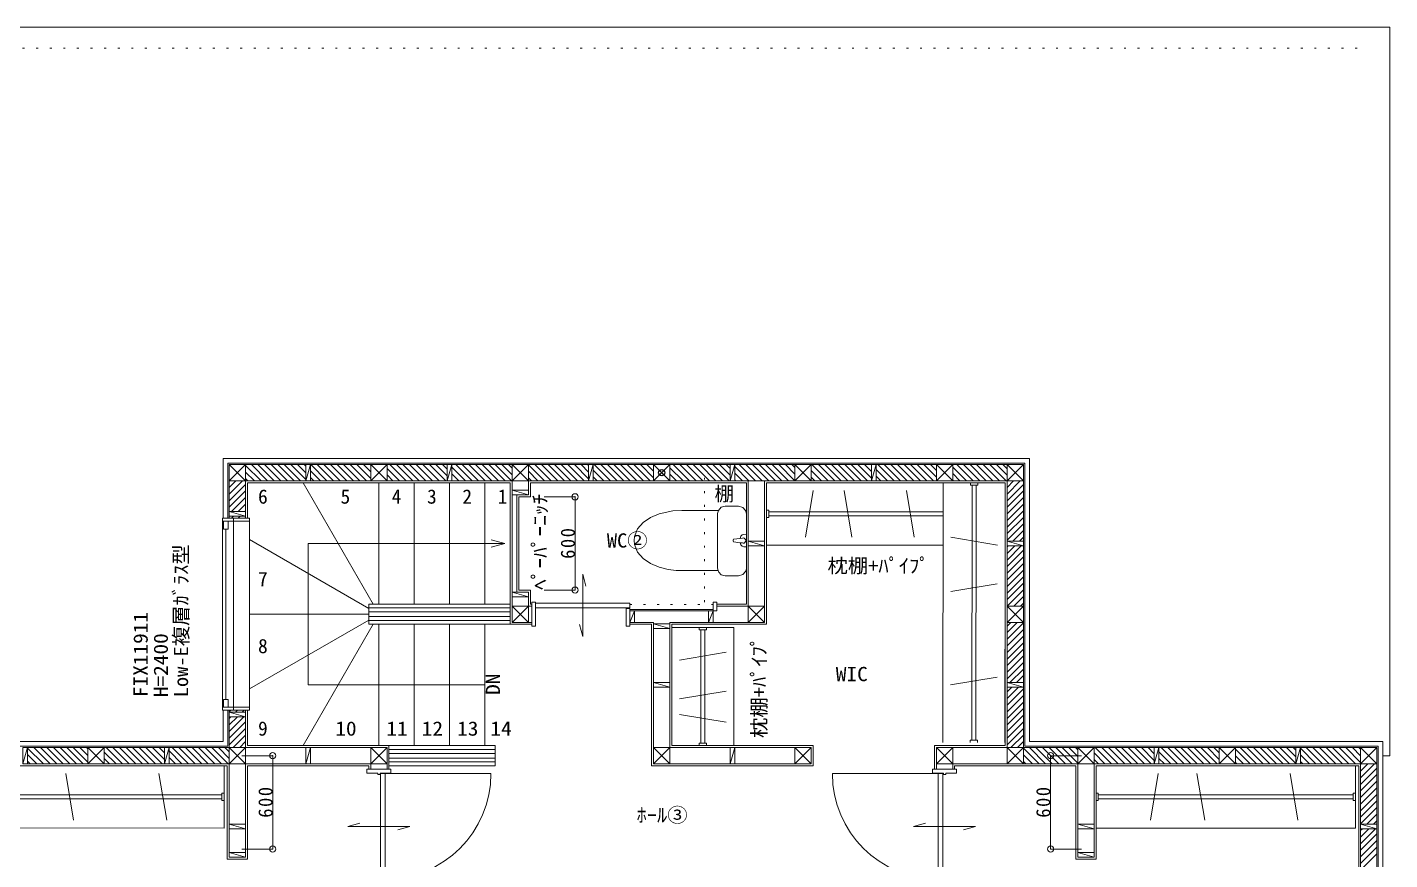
# Model space of a CAD drawing. Units: millimetres at full size, sheet at 1:50. Extents: x -9449 to 3740, y -5363 to 5878.
# Drawn here: x -5028 to 3740, y -1724 to 3630 of the extents above; entities that cross this region are included whole.
import ezdxf
from ezdxf.enums import TextEntityAlignment as Align

# ---------------------------------------------------------------- set-up
doc = ezdxf.new("R2010")
doc.units = ezdxf.units.MM
doc.header["$LTSCALE"] = 50
doc.header["$PDMODE"] = 32
doc.header["$PDSIZE"] = 40
doc.linetypes.add('DOTTED', pattern=[1.75, 0.25, -1.5])
for name, color, linetype, lineweight in [('0-0_図面枠', 5, 'Continuous', 13), ('0-1_文字', 3, 'Continuous', 20), ('0-2_柱', 3, 'Continuous', 20), ('0-3_仕上', 3, 'Continuous', 20), ('0-4_下地', 2, 'Continuous', 5), ('0-5_建具', 3, 'Continuous', 20), ('0-6_住設', 2, 'Continuous', 5), ('0-8_造作', 4, 'Continuous', 5), ('0-A_文字', 5, 'Continuous', 13), ('0-F_補助線', 4, 'Continuous', 5)]:
    doc.layers.add(name, color=color, linetype=linetype, lineweight=lineweight)
doc.layers.add('0-9_寸法', color=5, linetype='Continuous')
doc.layers.add('E-E_ﾚｲﾔ 239', color=1, linetype='Continuous')
doc.styles.add('ＭＳ ゴシック', font='')
doc.styles.get('ＭＳ ゴシック').set_extended_font_data('MS Gothic')

msp = doc.modelspace()

# ---------------------------------------------------------------- linework, layer by layer
at = {"layer": '0-0_図面枠'}
msp.add_lwpolyline([(-5630, 3630), (3740, 3630), (3740, -1055), (3696.5, -1055)], dxfattribs=at)
at = {"layer": '0-1_文字', "color": 7, "linetype": 'DOTTED', "lineweight": 13}
msp.add_line((-5495, 3495), (3605, 3495), dxfattribs=at)
at = {"layer": '0-1_文字', "color": 2, "lineweight": 5}
msp.add_line((-1877.5, -2.5), (-1877.5, 622.5), dxfattribs=at)
at = {"layer": '0-1_文字'}
for p, q in [((-1865, 10), (-1865, 610)), ((-1865, 610), (-1790, 610)), ((-1865, 10), (-1790, 10))]:
    msp.add_line(p, q, dxfattribs=at)
at = {"layer": '0-2_柱'}
for points in [[(-3727.5, 817.5), (-3727.5, 712.5), (-3622.5, 712.5), (-3622.5, 817.5)], [(-2817.5, 817.5), (-2817.5, 712.5), (-2712.5, 712.5), (-2712.5, 817.5)], [(-1907.5, 817.5), (-1907.5, 712.5), (-1802.5, 712.5), (-1802.5, 817.5)], [(-997.5, 817.5), (-997.5, 712.5), (-892.5, 712.5), (-892.5, 817.5)], [(-87.5, 817.5), (-87.5, 712.5), (17.5, 712.5), (17.5, 817.5)], [(822.5, 817.5), (822.5, 712.5), (927.5, 712.5), (927.5, 817.5)], [(1277.5, 817.5), (1277.5, 712.5), (1382.5, 712.5), (1382.5, 817.5)], [(-1907.5, -92.5), (-1907.5, -197.5), (-1802.5, -197.5), (-1802.5, -92.5)], [(-387.5, -92.5), (-387.5, -197.5), (-282.5, -197.5), (-282.5, -92.5)], [(1382.5, -92.5), (1277.5, -92.5), (1277.5, -197.5), (1382.5, -197.5)], [(-4637.5, -1002.5), (-4637.5, -1107.5), (-4532.5, -1107.5), (-4532.5, -1002.5)], [(-3727.5, -1002.5), (-3727.5, -1107.5), (-3622.5, -1107.5), (-3622.5, -1002.5)], [(-2817.5, -1002.5), (-2817.5, -1107.5), (-2712.5, -1107.5), (-2712.5, -1002.5)], [(-997.5, -1002.5), (-997.5, -1107.5), (-892.5, -1107.5), (-892.5, -1002.5)], [(-87.5, -1002.5), (-87.5, -1107.5), (17.5, -1107.5), (17.5, -1002.5)], [(822.5, -1002.5), (822.5, -1107.5), (927.5, -1107.5), (927.5, -1002.5)], [(1277.5, -1002.5), (1277.5, -1107.5), (1382.5, -1107.5), (1382.5, -1002.5)], [(1732.5, -1002.5), (1732.5, -1107.5), (1837.5, -1107.5), (1837.5, -1002.5)], [(2747.5, -1107.5), (2747.5, -1002.5), (2642.5, -1002.5), (2642.5, -1107.5)], [(3552.5, -1002.5), (3552.5, -1107.5), (3657.5, -1107.5), (3657.5, -1002.5)]]:
    msp.add_lwpolyline(points, close=True, dxfattribs=at)
at = {"layer": '0-3_仕上'}
for p, q in [((-3766.5, 856.5), (-2765, 856.5)), ((-3766.5, 856.5), (-3766.5, 472.5)), ((-2765, 856.5), (-1855, 856.5)), ((-1855, 856.5), (-945, 856.5)), ((-945, 856.5), (-335, 856.5)), ((-35, 856.5), (-335, 856.5)), ((875, 856.5), (-35, 856.5)), ((1421.5, 856.5), (875, 856.5)), ((1421.5, 856.5), (1421.5, -145)), ((-3610, 700), (-2765, 700)), ((-3610, 700), (-3610, 472.5)), ((-2765, 700), (-1920, 700)), ((-1920, -210), (-1920, 700)), ((-1790, 700), (-1790, 610.93)), ((-1790, 700), (-945, 700)), ((-945, 700), (-400, 700)), ((-400, -80), (-400, 700)), ((-270, -210), (-270, 700)), ((-35, 700), (-270, 700)), ((875, 700), (-35, 700)), ((1265, 700), (875, 700)), ((1265, 700), (1265, -145)), ((-1790, 9.07), (-1790, -80)), ((-1790, -80), (-1780.75, -80)), ((-590.65, -80), (-400, -80)), ((1265, -145), (1265, -990)), ((1421.5, -145), (1421.5, -963.5)), ((-1920, -210), (-1780.75, -210)), ((-1756.75, -210), (-1756.65, -210)), ((-1149.75, -210), (-1010, -210)), ((-1010, -1120), (-1010, -210)), ((-880, -990), (-880, -210)), ((-880, -210), (-270, -210)), ((-3766.5, -762.5), (-3766.5, -963.5)), ((-3610, -762.5), (-3610, -990)), ((-5586.5, -963.5), (-4585, -963.5)), ((-4585, -963.5), (-3766.5, -963.5)), ((1785, -963.5), (1421.5, -963.5)), ((2695, -963.5), (1785, -963.5)), ((3696.5, -963.5), (2695, -963.5)), ((3696.5, -963.5), (3696.5, -1965)), ((-3610, -990), (-2700, -990)), ((-2700, -990), (-2700, -1142.5)), ((30, -990), (-880, -990)), ((30, -1120), (30, -990)), ((810, -990), (810, -1142.5)), ((1265, -990), (810, -990)), ((-5430, -1120), (-4585, -1120)), ((-4585, -1120), (-3740, -1120)), ((-3740, -1120), (-3740, -1720)), ((-3610, -1120), (-2830, -1120)), ((-3610, -1120), (-3610, -1720)), ((-2830, -1120), (-2830, -1142.5)), ((30, -1120), (-1010, -1120)), ((940, -1120), (940, -1142.5)), ((1330, -1120), (940, -1120)), ((1720, -1120), (1330, -1120)), ((1720, -1120), (1720, -1720)), ((1850, -1120), (1850, -1720)), ((2695, -1120), (1850, -1120)), ((3540, -1120), (2695, -1120)), ((3540, -1120), (3540, -1965)), ((-3610, -1720), (-3740, -1720)), ((1850, -1720), (1720, -1720))]:
    msp.add_line(p, q, dxfattribs=at)
at = {"layer": '0-3_仕上', "color": 2, "lineweight": 5}
for p, q in [((-3252.86, 700), (-2802.53, -80)), ((-2765, 700), (-2765, -80)), ((-2537.5, 700), (-2537.5, -80)), ((-2310, 700), (-2310, -80)), ((-2082.5, 700), (-2082.5, -80)), ((-3598, 335.93), (-2830, -107.47)), ((-3598, -145), (-2830, -145)), ((-3598, -625.93), (-2830, -182.53)), ((-3252.86, -990), (-2802.53, -210)), ((-2765, -210), (-2765, -990)), ((-2537.5, -990), (-2537.5, -210)), ((-2310, -990), (-2310, -210)), ((-2082.5, -210), (-2082.5, -990))]:
    msp.add_line(p, q, dxfattribs=at)
at = {"layer": '0-3_仕上', "color": 4, "lineweight": 5}
for p, q in [((-2830, -210), (-2830, -80)), ((-2830, -80), (-2082.5, -80)), ((-2082.5, -80), (-1920, -80)), ((-2830, -105), (-2082.5, -105)), ((-2830, -130), (-2082.5, -130)), ((-2830, -160), (-2082.5, -160)), ((-2082.5, -105), (-1920, -105)), ((-2082.5, -130), (-1920, -130)), ((-2082.5, -160), (-1920, -160)), ((-2830, -185), (-2082.5, -185)), ((-2830, -210), (-2082.5, -210)), ((-2082.5, -185), (-1920, -185)), ((-2082.5, -210), (-1920, -210)), ((-2017.5, -990), (-2700, -990)), ((-2017.5, -1015), (-2700, -1015)), ((-2017.5, -1040), (-2700, -1040)), ((-2017.5, -990), (-2017.5, -1120)), ((-2017.5, -1070), (-2700, -1070)), ((-2017.5, -1095), (-2700, -1095)), ((-2017.5, -1120), (-2700, -1120))]:
    msp.add_line(p, q, dxfattribs=at)
at = {"layer": '0-4_下地'}
for p, q in [((-3736.5, 826.5), (-2765, 826.5)), ((-3736.5, 826.5), (-3736.5, 472.5)), ((-3622.5, 817.5), (-3235, 817.5)), ((-3205, 817.5), (-2817.5, 817.5)), ((-2765, 826.5), (-1855, 826.5)), ((-2712.5, 817.5), (-2325, 817.5)), ((-2295, 817.5), (-1907.5, 817.5)), ((-1855, 826.5), (-945, 826.5)), ((-1802.5, 817.5), (-1415, 817.5)), ((-1385, 817.5), (-997.5, 817.5)), ((-945, 826.5), (-335, 826.5)), ((-892.5, 817.5), (-505, 817.5)), ((-475, 817.5), (-335, 817.5)), ((-35, 826.5), (-335, 826.5)), ((-87.5, 817.5), (-335, 817.5)), ((875, 826.5), (-35, 826.5)), ((17.5, 817.5), (405, 817.5)), ((435, 817.5), (822.5, 817.5)), ((1391.5, 826.5), (875, 826.5)), ((1277.5, 817.5), (927.5, 817.5)), ((1391.5, 826.5), (1391.5, -145)), ((-3727.5, 712.5), (-3727.5, 515)), ((-3622.5, 712.5), (-3235, 712.5)), ((-3622.5, 712.5), (-3622.5, 515)), ((-3205, 712.5), (-2817.5, 712.5)), ((-2712.5, 712.5), (-2325, 712.5)), ((-2295, 712.5), (-1907.5, 712.5)), ((-1907.5, 712.5), (-1907.5, 652.5)), ((-1802.5, 712.5), (-1802.5, 652.5)), ((-1802.5, 712.5), (-1415, 712.5)), ((-1385, 712.5), (-997.5, 712.5)), ((-892.5, 712.5), (-505, 712.5)), ((-475, 712.5), (-387.5, 712.5)), ((-387.5, 712.5), (-387.5, 325)), ((-282.5, 712.5), (-282.5, 325)), ((-87.5, 712.5), (-282.5, 712.5)), ((17.5, 712.5), (405, 712.5)), ((435, 712.5), (822.5, 712.5)), ((1277.5, 712.5), (927.5, 712.5)), ((1277.5, 712.5), (1277.5, 325)), ((1382.5, 712.5), (1382.5, 325)), ((-1907.5, 622.5), (-1907.5, -2.5)), ((-3727.5, 485), (-3727.5, 472.5)), ((-3622.5, 485), (-3622.5, 472.5)), ((-387.5, 295), (-387.5, -92.5)), ((-282.5, 295), (-282.5, -92.5)), ((1277.5, 295), (1277.5, -92.5)), ((1382.5, 295), (1382.5, -92.5)), ((-2830, -80), (-2082.5, -80)), ((-2082.5, -80), (-1920, -80)), ((-1907.5, -32.5), (-1907.5, -92.5)), ((-1802.5, -32.5), (-1802.5, -92.5)), ((-1802.5, -92.5), (-1780.75, -92.5)), ((-590.65, -92.5), (-387.5, -92.5)), ((1391.5, -145), (1391.5, -993.5)), ((-2830, -210), (-2082.5, -210)), ((-2082.5, -210), (-1920, -210)), ((-1802.5, -197.5), (-1780.75, -197.5)), ((-1756.75, -197.5), (-1756.65, -197.5)), ((-1119.75, -197.5), (-997.5, -197.5)), ((-997.5, -197.5), (-997.5, -207.5)), ((-997.5, -237.5), (-997.5, -585)), ((-892.5, -197.5), (-892.5, -207.5)), ((-892.5, -197.5), (-644.75, -197.5)), ((-892.5, -237.5), (-892.5, -585)), ((-614.75, -197.5), (-387.5, -197.5)), ((1277.5, -197.5), (1277.5, -585)), ((1382.5, -197.5), (1382.5, -585)), ((-997.5, -615), (-997.5, -1002.5)), ((-892.5, -615), (-892.5, -1002.5)), ((1277.5, -615), (1277.5, -1002.5)), ((1382.5, -615), (1382.5, -1002.5)), ((-3736.5, -762.5), (-3736.5, -993.5)), ((-3727.5, -762.5), (-3727.5, -775)), ((-3622.5, -762.5), (-3622.5, -775)), ((-3727.5, -805), (-3727.5, -1002.5)), ((-3622.5, -805), (-3622.5, -1002.5)), ((-5556.5, -993.5), (-4585, -993.5)), ((-5025, -1002.5), (-4637.5, -1002.5)), ((-4585, -993.5), (-3736.5, -993.5)), ((-4532.5, -1002.5), (-4145, -1002.5)), ((-4115, -1002.5), (-3727.5, -1002.5)), ((-3622.5, -1002.5), (-3235, -1002.5)), ((-3205, -1002.5), (-2817.5, -1002.5)), ((-892.5, -1002.5), (-505, -1002.5)), ((-475, -1002.5), (-87.5, -1002.5)), ((1277.5, -1002.5), (927.5, -1002.5)), ((1732.5, -1002.5), (1382.5, -1002.5)), ((1785, -993.5), (1391.5, -993.5)), ((2695, -993.5), (1785, -993.5)), ((1837.5, -1002.5), (2225, -1002.5)), ((2255, -1002.5), (2642.5, -1002.5)), ((3666.5, -993.5), (2695, -993.5)), ((2747.5, -1002.5), (3135, -1002.5)), ((3165, -1002.5), (3552.5, -1002.5)), ((3666.5, -993.5), (3666.5, -1965)), ((-5025, -1107.5), (-4637.5, -1107.5)), ((-4532.5, -1107.5), (-4145, -1107.5)), ((-4115, -1107.5), (-3727.5, -1107.5)), ((-3727.5, -1107.5), (-3727.5, -1495)), ((-3622.5, -1107.5), (-3235, -1107.5)), ((-3622.5, -1107.5), (-3622.5, -1495)), ((-3205, -1107.5), (-2817.5, -1107.5)), ((-2817.5, -1107.5), (-2817.5, -1142.5)), ((-2712.5, -1107.5), (-2712.5, -1142.5)), ((-892.5, -1107.5), (-505, -1107.5)), ((-475, -1107.5), (-87.5, -1107.5)), ((822.5, -1107.5), (822.5, -1142.5)), ((927.5, -1107.5), (927.5, -1142.5)), ((1277.5, -1107.5), (927.5, -1107.5)), ((1732.5, -1107.5), (1382.5, -1107.5)), ((1732.5, -1107.5), (1732.5, -1495)), ((1837.5, -1107.5), (1837.5, -1495)), ((1837.5, -1107.5), (2225, -1107.5)), ((2255, -1107.5), (2642.5, -1107.5)), ((2747.5, -1107.5), (3135, -1107.5)), ((3165, -1107.5), (3552.5, -1107.5)), ((3552.5, -1107.5), (3552.5, -1495)), ((3657.5, -1107.5), (3657.5, -1495)), ((-3727.5, -1525), (-3727.5, -1677.5)), ((-3622.5, -1525), (-3622.5, -1677.5)), ((1732.5, -1525), (1732.5, -1677.5)), ((1837.5, -1525), (1837.5, -1677.5)), ((3552.5, -1525), (3552.5, -1912.5)), ((3657.5, -1525), (3657.5, -1912.5))]:
    msp.add_line(p, q, dxfattribs=at)
at = {"layer": '0-4_下地', "color": 3, "lineweight": 20}
for points in [[(-3235, 817.5), (-3235, 712.5), (-3205, 712.5), (-3205, 817.5)], [(-2325, 817.5), (-2325, 712.5), (-2295, 712.5), (-2295, 817.5)], [(-1415, 817.5), (-1415, 712.5), (-1385, 712.5), (-1385, 817.5)], [(-505, 817.5), (-505, 712.5), (-475, 712.5), (-475, 817.5)], [(435, 712.5), (435, 817.5), (405, 817.5), (405, 712.5)], [(-1907.5, 622.5), (-1802.5, 622.5), (-1802.5, 652.5), (-1907.5, 652.5)], [(-3727.5, 485), (-3622.5, 485), (-3622.5, 515), (-3727.5, 515)], [(-387.5, 295), (-282.5, 295), (-282.5, 325), (-387.5, 325)], [(1382.5, 325), (1277.5, 325), (1277.5, 295), (1382.5, 295)], [(-1907.5, -32.5), (-1802.5, -32.5), (-1802.5, -2.5), (-1907.5, -2.5)], [(-997.5, -237.5), (-892.5, -237.5), (-892.5, -207.5), (-997.5, -207.5)], [(-997.5, -615), (-892.5, -615), (-892.5, -585), (-997.5, -585)], [(1382.5, -585), (1277.5, -585), (1277.5, -615), (1382.5, -615)], [(-3727.5, -805), (-3622.5, -805), (-3622.5, -775), (-3727.5, -775)], [(-5055, -1002.5), (-5055, -1107.5), (-5025, -1107.5), (-5025, -1002.5)], [(-4145, -1002.5), (-4145, -1107.5), (-4115, -1107.5), (-4115, -1002.5)], [(-3235, -1002.5), (-3235, -1107.5), (-3205, -1107.5), (-3205, -1002.5)], [(-475, -1107.5), (-475, -1002.5), (-505, -1002.5), (-505, -1107.5)], [(2255, -1107.5), (2255, -1002.5), (2225, -1002.5), (2225, -1107.5)], [(3165, -1107.5), (3165, -1002.5), (3135, -1002.5), (3135, -1107.5)], [(-3622.5, -1495), (-3727.5, -1495), (-3727.5, -1525), (-3622.5, -1525)], [(1837.5, -1495), (1732.5, -1495), (1732.5, -1525), (1837.5, -1525)], [(3657.5, -1495), (3552.5, -1495), (3552.5, -1525), (3657.5, -1525)], [(-3727.5, -1707.5), (-3622.5, -1707.5), (-3622.5, -1677.5), (-3727.5, -1677.5)], [(1732.5, -1707.5), (1837.5, -1707.5), (1837.5, -1677.5), (1732.5, -1677.5)]]:
    msp.add_lwpolyline(points, close=True, dxfattribs=at)
at = {"layer": '0-5_建具'}
for p, q in [((-3770.5, 452.5), (-3770.5, 472.5)), ((-3598, 472.5), (-3770.5, 472.5)), ((-3598, 452.5), (-3770.5, 452.5)), ((-3766.5, 472.5), (-3700.5, 472.5)), ((-3765.5, 402.5), (-3765.5, 452.5)), ((-3700.5, 452.5), (-3700.5, 472.5)), ((-3700.5, 472.5), (-3700.5, 452.5)), ((-3700.5, 452.5), (-3610, 452.5)), ((-3598, 452.5), (-3598, 472.5)), ((-3750.5, -692.5), (-3750.5, 402.5)), ((-1780.75, -68), (-1780.75, -222)), ((-1756.75, -73), (-1149.75, -73)), ((-1149.75, -73), (-1149.75, -103)), ((-614.75, -68), (-590.75, -68)), ((-1149.75, -103), (-1756.75, -103)), ((-1149.75, -222), (-1149.75, -108)), ((-1149.75, -114), (-614.75, -114)), ((-614.75, -197.5), (-614.75, -124)), ((-1780.75, -222), (-1756.75, -222)), ((-1173.75, -222), (-1149.75, -222)), ((-644.75, -197.5), (-614.75, -197.5)), ((-3765.5, -742.5), (-3765.5, -692.5)), ((-3770.5, -742.5), (-3770.5, -762.5)), ((-3598, -742.5), (-3770.5, -742.5)), ((-3598, -762.5), (-3770.5, -762.5)), ((-3700.5, -742.5), (-3700.5, -762.5)), ((-3700.5, -742.5), (-3610, -742.5)), ((-3598, -762.5), (-3598, -742.5)), ((-2842, -1166.5), (-2842, -1142.5)), ((-2772.5, -1166.5), (-2842, -1166.5)), ((-2688, -1166.5), (-2757.5, -1166.5)), ((-2757.5, -1166.5), (-2757.5, -1176.5)), ((798, -1166.5), (867.5, -1166.5)), ((867.5, -1166.5), (867.5, -1176.5)), ((882.5, -1166.5), (952, -1166.5)), ((952, -1166.5), (952, -1142.5))]:
    msp.add_line(p, q, dxfattribs=at)
at = {"layer": '0-5_建具', "color": 2, "lineweight": 5}
for p, q in [((-3770.5, -742.5), (-3770.5, 452.5)), ((-3766.5, 472.5), (-3757.5, 472.5)), ((-3700.5, -742.5), (-3700.5, 452.5)), ((-3598, -762.5), (-3598, 472.5)), ((-1149.75, -124), (-614.75, -124)), ((-3766.5, -762.5), (-3757.5, -762.5)), ((-2754.5, -1169.5), (-2754.5, -1850.5)), ((864.5, -1169.5), (864.5, -1850.5))]:
    msp.add_line(p, q, dxfattribs=at)
at = {"layer": '0-5_建具', "color": 5, "lineweight": 13}
for p, q in [((-1453.25, 112), (-1453.25, -288)), ((-1453.25, 112), (-1432.54, 34.73)), ((-1453.25, -288), (-1473.96, -210.73)), ((-2724.5, -1169.5), (-2043.5, -1169.5)), ((834.5, -1169.5), (153.5, -1169.5)), ((-2965, -1510), (-2887.73, -1489.29)), ((1075, -1510), (997.73, -1530.71))]:
    msp.add_line(p, q, dxfattribs=at)
at = {"layer": '0-5_建具', "linetype": 'DOTTED'}
msp.add_line((-1149.75, -83), (-614.75, -83), dxfattribs=at)
at = {"layer": '0-5_建具', "color": 4, "lineweight": 5}
for p, q in [((-1119.75, -124), (-1149.75, -197.5)), ((-614.75, -124), (-644.75, -197.5))]:
    msp.add_line(p, q, dxfattribs=at)
at = {"layer": '0-5_建具'}
for points in [[(-3735.5, 452.5), (-3735.5, 402.5), (-3765.5, 402.5)], [(-1756.75, -222), (-1756.75, -68), (-1780.75, -68)], [(-590.75, -68), (-590.75, -124), (-614.75, -124), (-614.75, -68)], [(-1149.75, -108), (-1173.75, -108), (-1173.75, -222)], [(-1149.75, -124), (-1149.75, -197.5), (-1119.75, -197.5)], [(-1119.75, -197.5), (-1119.75, -124), (-1149.75, -124)], [(-614.75, -124), (-644.75, -124), (-644.75, -197.5)], [(-3765.5, -692.5), (-3735.5, -692.5), (-3735.5, -742.5)], [(-3766.5, -762.5), (-3700.5, -762.5), (-3700.5, -742.5)], [(-2842, -1142.5), (-2688, -1142.5), (-2688, -1166.5)], [(-2757.5, -1176.5), (-2772.5, -1176.5), (-2772.5, -1166.5)], [(952, -1142.5), (798, -1142.5), (798, -1166.5)], [(867.5, -1176.5), (882.5, -1176.5), (882.5, -1166.5)]]:
    msp.add_lwpolyline(points, dxfattribs=at)
for points in [[(-2754.5, -1169.5), (-2724.5, -1169.5), (-2724.5, -1850.5), (-2754.5, -1850.5)], [(864.5, -1169.5), (834.5, -1169.5), (834.5, -1850.5), (864.5, -1850.5)]]:
    msp.add_lwpolyline(points, close=True, dxfattribs=at)
at = {"layer": '0-5_建具', "color": 5, "lineweight": 13}
for points in [[(1075, -1510), (675, -1510), (752.27, -1489.29)], [(-2965, -1510), (-2565, -1510), (-2642.27, -1530.71)]]:
    msp.add_lwpolyline(points, dxfattribs=at)
for centre, start, end in [((-2724.5, -1169.5), 270, 0), ((834.5, -1169.5), 180, 270)]:
    msp.add_arc(centre, 681, start, end, dxfattribs=at)
at = {"layer": '0-6_住設', "color": 5, "linetype": 'DOTTED', "lineweight": 13}
msp.add_line((-670.32, 733.18), (-670.32, -84.51), dxfattribs=at)
at = {"layer": '0-6_住設'}
for p, q in [((29.5, 650), (-20.5, 350)), ((229.5, 650), (279.5, 350)), ((629.5, 650), (679.5, 350)), ((863.71, -969.57), (865.5, 700)), ((1041.48, 685.24), (1041.5, 700)), ((1041.48, 685.24), (1089.49, 685.19)), ((1050.72, -954.77), (1052.48, 685.23)), ((1078.48, 685.2), (1076.72, -954.8)), ((1089.5, 700), (1089.48, 685.19)), ((-270, 524), (-255.5, 524)), ((-255.5, 476), (-270, 476)), ((-255.5, 476), (-255.5, 524.01)), ((-255.5, 513), (865.3, 513)), ((865.27, 487), (-255.5, 487)), ((865.07, 300), (-270, 300)), ((1215.07, 300.05), (915.12, 350.38)), ((1265, 234.4), (1263.71, -970)), ((-816, 135.92), (-851, 136.71)), ((-816, 135.92), (-582, 135.92)), ((1214.8, 50.05), (914.75, 0.38)), ((-704.01, -245), (-656, -245)), ((-704, -245), (-704, -230)), ((-693, -975), (-693, -245)), ((-667, -245), (-667, -975)), ((-656, -230), (-656, -245)), ((-830, -440), (-530, -390)), ((1214.16, -549.95), (914.1, -599.62)), ((-830, -690), (-530, -640)), ((-830, -790), (-530, -840)), ((1039.71, -969.76), (1039.72, -954.76)), ((1087.73, -954.81), (1039.72, -954.76)), ((1087.72, -954.81), (1087.71, -969.81)), ((-656, -975), (-704.01, -975)), ((-704, -990), (-704, -975)), ((-656, -975), (-656, -990)), ((-3760.12, -1519.99), (-3760, -1120)), ((3519.5, -1520), (3519.5, -1120)), ((-4780.01, -1169.69), (-4730.1, -1469.71)), ((-4180.01, -1169.87), (-4130.1, -1469.88)), ((2249.5, -1170), (2199.5, -1470)), ((2499.5, -1170), (2549.5, -1470)), ((3099.5, -1170), (3149.5, -1470)), ((-5415.06, -1306.5), (-3775.06, -1306.99)), ((-3775.05, -1295.98), (-3775.07, -1343.99)), ((-3775.05, -1295.99), (-3760.05, -1295.99)), ((1850, -1296), (1864.5, -1296)), ((1864.5, -1344), (1864.5, -1295.99)), ((1864.5, -1307), (3504.5, -1307)), ((3504.5, -1295.99), (3504.5, -1344)), ((3504.5, -1296), (3519.5, -1296)), ((-3775.06, -1332.99), (-5415.06, -1332.5)), ((-3760.07, -1343.99), (-3775.07, -1343.99)), ((1864.5, -1344), (1850, -1344)), ((3504.5, -1333), (1864.5, -1333)), ((3519.5, -1344), (3504.5, -1344)), ((-3760.12, -1519.99), (-5430, -1519.5)), ((3519.5, -1520), (1850, -1520))]:
    msp.add_line(p, q, dxfattribs=at)
at = {"layer": '0-6_住設', "color": 5, "lineweight": 13}
msp.add_line((-1955, 310), (-2041.93, 286.71), dxfattribs=at)
at = {"layer": '0-6_住設'}
for points in [[(-400, 147.71), (-406, 128.71), (-423, 109.71), (-450, 101.71), (-537, 101.71), (-562, 108.71), (-578, 124.71), (-582, 135.71), (-586, 151.71), (-586, 501.71), (-580, 522.71), (-562, 543.71), (-536, 550.71), (-450, 550.71), (-422, 541.71), (-405, 522.71), (-400, 500.71)], [(-851, 136.71), (-903, 142.71), (-962, 156.71), (-1017, 180.71), (-1065, 212.71), (-1101, 253.71), (-1120, 302.71), (-1123, 328.71), (-1120, 354.71), (-1101, 403.71), (-1065, 444.71), (-1017, 476.71), (-962, 500.71), (-873, 519.71), (-816, 522.71), (-580, 522.71)], [(-400, 287.71), (-417, 288.71), (-427, 293.71), (-435, 300.71), (-440, 314.71), (-425, 313.71), (-421, 311.71), (-414, 312.71), (-409, 316.71), (-405, 321.71), (-404, 329.71), (-405, 334.71), (-409, 340.71), (-414, 343.71), (-420, 345.71), (-424, 344.71), (-440, 342.71), (-435, 356.71), (-427, 364.71), (-417, 368.71), (-400, 370.71)], [(-440, 314.71), (-482, 319.71), (-485, 326.71), (-485, 330.71), (-482, 337.71), (-440, 342.71)], [(-880, -230), (-480, -230), (-480, -990)]]:
    msp.add_lwpolyline(points, dxfattribs=at)
at = {"layer": '0-6_住設', "color": 5, "lineweight": 13}
msp.add_lwpolyline([(-2083, -600), (-3220, -600), (-3220, 310), (-1955, 310), (-2041.93, 333.29)], dxfattribs=at)
at = {"layer": '0-8_造作'}
for p, q in [((-3622.5, 812.06), (-3522.94, 712.5)), ((-3585.51, 817.5), (-3480.51, 712.5)), ((-3543.08, 817.5), (-3438.08, 712.5)), ((-3500.66, 817.5), (-3395.66, 712.5)), ((-3458.23, 817.5), (-3353.23, 712.5)), ((-3415.8, 817.5), (-3310.8, 712.5)), ((-3373.38, 817.5), (-3268.38, 712.5)), ((-3330.95, 817.5), (-3235, 721.55)), ((-3288.53, 817.5), (-3235, 763.97)), ((-3246.1, 817.5), (-3235, 806.4)), ((-3203.67, 817.5), (-3098.67, 712.5)), ((-3161.25, 817.5), (-3056.25, 712.5)), ((-3118.82, 817.5), (-3013.82, 712.5)), ((-3076.39, 817.5), (-2971.39, 712.5)), ((-3033.97, 817.5), (-2928.97, 712.5)), ((-2991.54, 817.5), (-2886.54, 712.5)), ((-2949.11, 817.5), (-2844.11, 712.5)), ((-2906.69, 817.5), (-2817.5, 728.31)), ((-2864.26, 817.5), (-2817.5, 770.74)), ((-2821.84, 817.5), (-2817.5, 813.16)), ((-2712.5, 793.02), (-2631.98, 712.5)), ((-2694.56, 817.5), (-2589.56, 712.5)), ((-2652.13, 817.5), (-2547.13, 712.5)), ((-2609.7, 817.5), (-2504.7, 712.5)), ((-2567.28, 817.5), (-2462.28, 712.5)), ((-2524.85, 817.5), (-2419.85, 712.5)), ((-2482.42, 817.5), (-2377.42, 712.5)), ((-2440, 817.5), (-2335, 712.5)), ((-2397.57, 817.5), (-2325, 744.93)), ((-2355.14, 817.5), (-2325, 787.36)), ((-2295, 799.78), (-2207.72, 712.5)), ((-2270.29, 817.5), (-2165.29, 712.5)), ((-2227.87, 817.5), (-2122.87, 712.5)), ((-2185.44, 817.5), (-2080.44, 712.5)), ((-2143.01, 817.5), (-2038.01, 712.5)), ((-2100.59, 817.5), (-1995.59, 712.5)), ((-2058.16, 817.5), (-1953.16, 712.5)), ((-2015.73, 817.5), (-1910.73, 712.5)), ((-1973.31, 817.5), (-1907.5, 751.69)), ((-1930.88, 817.5), (-1907.5, 794.12)), ((-1802.5, 816.4), (-1698.6, 712.5)), ((-1761.18, 817.5), (-1656.18, 712.5)), ((-1718.75, 817.5), (-1613.75, 712.5)), ((-1676.32, 817.5), (-1571.32, 712.5)), ((-1633.9, 817.5), (-1528.9, 712.5)), ((-1591.47, 817.5), (-1486.47, 712.5)), ((-1549.04, 817.5), (-1444.04, 712.5)), ((-1506.62, 817.5), (-1415, 725.88)), ((-1464.19, 817.5), (-1415, 768.31)), ((-1421.76, 817.5), (-1415, 810.74)), ((-1379.34, 817.5), (-1274.34, 712.5)), ((-1336.91, 817.5), (-1231.91, 712.5)), ((-1294.48, 817.5), (-1189.48, 712.5)), ((-1252.06, 817.5), (-1147.06, 712.5)), ((-1209.63, 817.5), (-1104.63, 712.5)), ((-1167.21, 817.5), (-1062.21, 712.5)), ((-1124.78, 817.5), (-1019.78, 712.5)), ((-1082.35, 817.5), (-997.5, 732.65)), ((-1039.93, 817.5), (-997.5, 775.07)), ((-892.5, 797.35), (-807.65, 712.5)), ((-870.22, 817.5), (-765.22, 712.5)), ((-827.79, 817.5), (-722.79, 712.5)), ((-785.37, 817.5), (-680.37, 712.5)), ((-742.94, 817.5), (-637.94, 712.5)), ((-700.52, 817.5), (-595.52, 712.5)), ((-658.09, 817.5), (-553.09, 712.5)), ((-615.66, 817.5), (-510.66, 712.5)), ((-573.24, 817.5), (-505, 749.26)), ((-530.81, 817.5), (-505, 791.69)), ((-475, 804.12), (-383.38, 712.5)), ((-445.96, 817.5), (-340.96, 712.5)), ((-403.53, 817.5), (-335, 748.97)), ((-361.1, 817.5), (-335, 791.4)), ((-256.1, 712.5), (-335, 791.4)), ((-213.68, 712.5), (-318.68, 817.5)), ((-171.25, 712.5), (-276.25, 817.5)), ((-128.82, 712.5), (-233.82, 817.5)), ((-87.5, 713.6), (-191.4, 817.5)), ((-87.5, 756.03), (-148.97, 817.5)), ((-87.5, 798.45), (-106.55, 817.5)), ((125.73, 712.5), (20.73, 817.5)), ((168.16, 712.5), (63.16, 817.5)), ((210.59, 712.5), (105.59, 817.5)), ((253.01, 712.5), (148.01, 817.5)), ((295.44, 712.5), (190.44, 817.5)), ((337.87, 712.5), (232.87, 817.5)), ((380.29, 712.5), (275.29, 817.5)), ((405, 730.22), (317.72, 817.5)), ((360.14, 817.5), (405, 772.64)), ((402.57, 817.5), (405, 815.07)), ((550, 712.5), (445, 817.5)), ((592.42, 712.5), (487.42, 817.5)), ((634.85, 712.5), (529.85, 817.5)), ((677.28, 712.5), (572.28, 817.5)), ((719.7, 712.5), (614.7, 817.5)), ((762.13, 712.5), (657.13, 817.5)), ((804.56, 712.5), (699.56, 817.5)), ((822.5, 736.98), (741.98, 817.5)), ((822.5, 779.41), (784.41, 817.5)), ((1016.69, 712.5), (927.5, 801.69)), ((1059.11, 712.5), (954.11, 817.5)), ((1101.54, 712.5), (996.54, 817.5)), ((1143.97, 712.5), (1038.97, 817.5)), ((1186.39, 712.5), (1081.39, 817.5)), ((1228.82, 712.5), (1123.82, 817.5)), ((1271.25, 712.5), (1166.25, 817.5)), ((1277.5, 748.67), (1208.67, 817.5)), ((1277.5, 791.1), (1251.1, 817.5)), ((-3727.5, 670.07), (-3685.07, 712.5)), ((-3727.5, 627.65), (-3642.65, 712.5)), ((-3622.5, 769.64), (-3565.36, 712.5)), ((-3622.5, 727.21), (-3607.79, 712.5)), ((-3622.5, 712.5), (-3235, 712.5)), ((-3622.5, 712.5), (-3622.5, 515)), ((-3205, 776.4), (-3141.1, 712.5)), ((-3205, 733.97), (-3183.53, 712.5)), ((-3205, 712.5), (-2817.5, 712.5)), ((-2712.5, 750.59), (-2674.41, 712.5)), ((-2712.5, 712.5), (-2325, 712.5)), ((-2295, 757.36), (-2250.14, 712.5)), ((-2295, 714.93), (-2292.57, 712.5)), ((-2295, 712.5), (-1907.5, 712.5)), ((-1802.5, 773.97), (-1741.03, 712.5)), ((-1802.5, 731.55), (-1783.45, 712.5)), ((-1802.5, 712.5), (-1415, 712.5)), ((-1385, 780.74), (-1316.76, 712.5)), ((-1385, 738.31), (-1359.19, 712.5)), ((-1385, 712.5), (-997.5, 712.5)), ((-892.5, 754.93), (-850.07, 712.5)), ((-892.5, 712.5), (-505, 712.5)), ((-475, 761.69), (-425.81, 712.5)), ((-475, 719.26), (-468.24, 712.5)), ((-475, 712.5), (-335, 712.5)), ((-298.53, 712.5), (-335, 748.97)), ((-87.5, 712.5), (-335, 712.5)), ((83.31, 712.5), (17.5, 778.31)), ((40.88, 712.5), (17.5, 735.88)), ((17.5, 712.5), (405, 712.5)), ((435, 785.07), (507.57, 712.5)), ((435, 742.64), (465.14, 712.5)), ((435, 712.5), (822.5, 712.5)), ((974.26, 712.5), (927.5, 759.26)), ((931.84, 712.5), (927.5, 716.84)), ((1277.5, 712.5), (927.5, 712.5)), ((1277.5, 712.5), (1277.5, 325)), ((1362.35, 712.5), (1277.5, 627.65)), ((1319.93, 712.5), (1277.5, 670.07)), ((-3727.5, 585.22), (-3622.5, 690.22)), ((-3727.5, 542.79), (-3622.5, 647.79)), ((1382.5, 690.22), (1277.5, 585.22)), ((1382.5, 647.79), (1277.5, 542.79)), ((-3712.87, 515), (-3622.5, 605.37)), ((-3622.5, 562.94), (-3670.44, 515)), ((1382.5, 605.37), (1277.5, 500.37)), ((1382.5, 562.94), (1277.5, 457.94)), ((-3700.44, 485), (-3712.94, 472.5)), ((-3658.02, 485), (-3670.52, 472.5)), ((-3628.09, 472.5), (-3622.5, 478.09)), ((-3622.5, 520.52), (-3628.02, 515)), ((-3622.5, 485), (-3622.5, 472.5)), ((1382.5, 520.51), (1277.5, 415.51)), ((1382.5, 478.09), (1277.5, 373.09)), ((1382.5, 435.66), (1277.5, 330.66)), ((1382.5, 393.24), (1314.26, 325)), ((1382.5, 350.81), (1356.69, 325)), ((1277.5, 295), (1277.5, -92.5)), ((1369.12, 295), (1277.5, 203.38)), ((1326.69, 295), (1277.5, 245.81)), ((1284.26, 295), (1277.5, 288.24)), ((1382.5, 265.96), (1277.5, 160.96)), ((1382.5, 223.53), (1277.5, 118.53)), ((1382.5, 181.1), (1277.5, 76.1)), ((1382.5, 138.68), (1277.5, 33.68)), ((1382.5, 96.25), (1277.5, -8.75)), ((1382.5, 53.82), (1277.5, -51.18)), ((1382.5, 11.4), (1278.6, -92.5)), ((1382.5, -31.03), (1321.03, -92.5)), ((1382.5, -73.45), (1363.45, -92.5)), ((1277.5, -197.5), (1277.5, -585)), ((1343.31, -197.5), (1277.5, -263.31)), ((1300.88, -197.5), (1277.5, -220.88)), ((1382.5, -200.73), (1277.5, -305.73)), ((1382.5, -243.16), (1277.5, -348.16)), ((1382.5, -285.59), (1277.5, -390.59)), ((1382.5, -328.01), (1277.5, -433.01)), ((1382.5, -370.44), (1277.5, -475.44)), ((1382.5, -412.87), (1277.5, -517.87)), ((1382.5, -455.29), (1277.5, -560.29)), ((1382.5, -497.72), (1295.22, -585)), ((1382.5, -540.15), (1337.65, -585)), ((1382.5, -582.57), (1380.07, -585)), ((1277.5, -615), (1277.5, -1002.5)), ((1350.07, -615), (1277.5, -687.57)), ((1307.65, -615), (1277.5, -645.15)), ((1382.5, -625), (1277.5, -730)), ((1382.5, -667.42), (1277.5, -772.42)), ((-3727.5, -772.42), (-3717.58, -762.5)), ((-3675.15, -762.5), (-3687.65, -775)), ((-3632.72, -762.5), (-3645.22, -775)), ((-3622.5, -762.5), (-3622.5, -775)), ((1382.5, -709.85), (1277.5, -814.85)), ((1382.5, -752.28), (1277.5, -857.28)), ((-3717.65, -805), (-3727.5, -814.85)), ((-3675.22, -805), (-3727.5, -857.28)), ((-3727.5, -899.7), (-3632.8, -805)), ((-3727.5, -942.13), (-3622.5, -837.13)), ((-3622.5, -805), (-3622.5, -1002.5)), ((1382.5, -794.7), (1277.5, -899.7)), ((1382.5, -837.13), (1277.5, -942.13)), ((-3727.5, -984.56), (-3622.5, -879.56)), ((-3703.02, -1002.5), (-3622.5, -921.98)), ((-3660.59, -1002.5), (-3622.5, -964.41)), ((1382.5, -879.56), (1277.5, -984.56)), ((1382.5, -921.98), (1301.98, -1002.5)), ((1382.5, -964.41), (1344.41, -1002.5)), ((-5025, -1005.51), (-4923.01, -1107.5)), ((-5025, -1047.93), (-4965.43, -1107.5)), ((-4985.58, -1002.5), (-4880.58, -1107.5)), ((-4943.16, -1002.5), (-4838.16, -1107.5)), ((-4900.73, -1002.5), (-4795.73, -1107.5)), ((-4858.3, -1002.5), (-4753.3, -1107.5)), ((-4815.88, -1002.5), (-4710.88, -1107.5)), ((-4773.45, -1002.5), (-4668.45, -1107.5)), ((-4731.02, -1002.5), (-4637.5, -1096.02)), ((-4688.6, -1002.5), (-4637.5, -1053.6)), ((-4646.17, -1002.5), (-4637.5, -1011.17)), ((-4532.5, -1031.32), (-4456.32, -1107.5)), ((-4518.89, -1002.5), (-4413.89, -1107.5)), ((-4476.46, -1002.5), (-4371.46, -1107.5)), ((-4434.04, -1002.5), (-4329.04, -1107.5)), ((-4391.61, -1002.5), (-4286.61, -1107.5)), ((-4349.19, -1002.5), (-4244.19, -1107.5)), ((-4306.76, -1002.5), (-4201.76, -1107.5)), ((-4264.33, -1002.5), (-4159.33, -1107.5)), ((-4221.91, -1002.5), (-4145, -1079.41)), ((-4179.48, -1002.5), (-4145, -1036.98)), ((-4115, -1024.55), (-4032.05, -1107.5)), ((-4094.63, -1002.5), (-3989.63, -1107.5)), ((-4052.2, -1002.5), (-3947.2, -1107.5)), ((-4009.77, -1002.5), (-3904.77, -1107.5)), ((-3967.35, -1002.5), (-3862.35, -1107.5)), ((-3924.92, -1002.5), (-3819.92, -1107.5)), ((-3882.5, -1002.5), (-3777.5, -1107.5)), ((-3840.07, -1002.5), (-3735.07, -1107.5)), ((-3797.64, -1002.5), (-3727.5, -1072.64)), ((-3755.22, -1002.5), (-3727.5, -1030.22)), ((1483.38, -1107.5), (1382.5, -1006.62)), ((1440.95, -1107.5), (1382.5, -1049.05)), ((1525.8, -1107.5), (1420.8, -1002.5)), ((1568.23, -1107.5), (1463.23, -1002.5)), ((1610.66, -1107.5), (1505.66, -1002.5)), ((1653.08, -1107.5), (1548.08, -1002.5)), ((1695.51, -1107.5), (1590.51, -1002.5)), ((1732.5, -1102.06), (1632.94, -1002.5)), ((1732.5, -1059.64), (1675.36, -1002.5)), ((1732.5, -1017.21), (1717.79, -1002.5)), ((1907.64, -1107.5), (1837.5, -1037.36)), ((1950.07, -1107.5), (1845.07, -1002.5)), ((1992.5, -1107.5), (1887.5, -1002.5)), ((2034.92, -1107.5), (1929.92, -1002.5)), ((2077.35, -1107.5), (1972.35, -1002.5)), ((2119.77, -1107.5), (2014.77, -1002.5)), ((2162.2, -1107.5), (2057.2, -1002.5)), ((2204.63, -1107.5), (2099.63, -1002.5)), ((2225, -1085.45), (2142.05, -1002.5)), ((2184.48, -1002.5), (2225, -1043.02)), ((2331.91, -1107.5), (2255, -1030.59)), ((2374.33, -1107.5), (2269.33, -1002.5)), ((2416.76, -1107.5), (2311.76, -1002.5)), ((2459.19, -1107.5), (2354.19, -1002.5)), ((2501.61, -1107.5), (2396.61, -1002.5)), ((2544.04, -1107.5), (2439.04, -1002.5)), ((2586.46, -1107.5), (2481.46, -1002.5)), ((2628.89, -1107.5), (2523.89, -1002.5)), ((2642.5, -1078.68), (2566.32, -1002.5)), ((2642.5, -1036.26), (2608.74, -1002.5)), ((2841.02, -1107.5), (2747.5, -1013.98)), ((2883.45, -1107.5), (2778.45, -1002.5)), ((2925.88, -1107.5), (2820.88, -1002.5)), ((2968.3, -1107.5), (2863.3, -1002.5)), ((3010.73, -1107.5), (2905.73, -1002.5)), ((3053.16, -1107.5), (2948.16, -1002.5)), ((3095.58, -1107.5), (2990.58, -1002.5)), ((3135, -1104.49), (3033.01, -1002.5)), ((3075.43, -1002.5), (3135, -1062.07)), ((3117.86, -1002.5), (3135, -1019.64)), ((3265.29, -1107.5), (3165, -1007.21)), ((3165, -1049.64), (3222.86, -1107.5)), ((3307.71, -1107.5), (3202.71, -1002.5)), ((3350.14, -1107.5), (3245.14, -1002.5)), ((3392.57, -1107.5), (3287.57, -1002.5)), ((3434.99, -1107.5), (3329.99, -1002.5)), ((3477.42, -1107.5), (3372.42, -1002.5)), ((3519.85, -1107.5), (3414.85, -1002.5)), ((3552.5, -1097.73), (3457.27, -1002.5)), ((3552.5, -1055.3), (3499.7, -1002.5)), ((3552.5, -1012.88), (3542.12, -1002.5)), ((-5025, -1090.36), (-5007.86, -1107.5)), ((-5025, -1107.5), (-4637.5, -1107.5)), ((-4532.5, -1073.74), (-4498.74, -1107.5)), ((-4532.5, -1107.5), (-4145, -1107.5)), ((-4115, -1066.98), (-4074.48, -1107.5)), ((-4115, -1107.5), (-3727.5, -1107.5)), ((1398.53, -1107.5), (1382.5, -1091.47)), ((1732.5, -1107.5), (1382.5, -1107.5)), ((1865.22, -1107.5), (1837.5, -1079.78)), ((1837.5, -1107.5), (2225, -1107.5)), ((2255, -1073.02), (2289.48, -1107.5)), ((2255, -1107.5), (2642.5, -1107.5)), ((2798.6, -1107.5), (2747.5, -1056.4)), ((2756.17, -1107.5), (2747.5, -1098.83)), ((2747.5, -1107.5), (3135, -1107.5)), ((3165, -1092.07), (3180.43, -1107.5)), ((3165, -1107.5), (3552.5, -1107.5)), ((3552.5, -1107.5), (3552.5, -1495)), ((3641.69, -1107.5), (3552.5, -1196.69)), ((3599.26, -1107.5), (3552.5, -1154.26)), ((3556.84, -1107.5), (3552.5, -1111.84)), ((3657.5, -1134.11), (3552.5, -1239.11)), ((3657.5, -1176.54), (3552.5, -1281.54)), ((3657.5, -1218.97), (3552.5, -1323.97)), ((3657.5, -1261.39), (3552.5, -1366.39)), ((3657.5, -1303.82), (3552.5, -1408.82)), ((3657.5, -1346.25), (3552.5, -1451.25)), ((3657.5, -1388.67), (3552.5, -1493.67)), ((3657.5, -1431.1), (3593.6, -1495)), ((3657.5, -1473.53), (3636.03, -1495)), ((3552.5, -1525), (3552.5, -1912.5)), ((3648.45, -1525), (3552.5, -1620.95)), ((3606.03, -1525), (3552.5, -1578.53)), ((3563.6, -1525), (3552.5, -1536.1)), ((3657.5, -1558.38), (3552.5, -1663.38)), ((3657.5, -1600.81), (3552.5, -1705.81)), ((3657.5, -1643.23), (3552.5, -1748.23)), ((3657.5, -1685.66), (3552.5, -1790.66))]:
    msp.add_line(p, q, dxfattribs=at)
at = {"layer": '0-A_文字'}
for p, q in [((-1701.99, 610), (-1501.99, 610)), ((-1501.99, 610), (-1501.99, 10)), ((-1701.99, 10), (-1501.99, 10)), ((-3647.5, -1055), (-3447.5, -1055)), ((-3447.5, -1055), (-3447.5, -1655)), ((1757.5, -1055), (1557.5, -1055)), ((1557.5, -1055), (1557.5, -1655)), ((-3647.5, -1655), (-3447.5, -1655)), ((1757.5, -1655), (1557.5, -1655))]:
    msp.add_line(p, q, dxfattribs=at)
for p in [(-1501.99, 610), (-1501.99, 10), (-3447.5, -1055), (1557.5, -1055), (-3447.5, -1655), (1557.5, -1655)]:
    msp.add_point(p, dxfattribs=at)
at = {"layer": '0-F_補助線'}
for p, q in [((-3727.5, 817.5), (-3622.5, 712.5)), ((-3622.5, 817.5), (-3727.5, 712.5)), ((-3235, 712.5), (-3205, 817.5)), ((-2817.5, 817.5), (-2712.5, 712.5)), ((-2712.5, 817.5), (-2817.5, 712.5)), ((-2325, 712.5), (-2295, 817.5)), ((-1907.5, 817.5), (-1802.5, 712.5)), ((-1802.5, 817.5), (-1907.5, 712.5)), ((-1415, 712.5), (-1385, 817.5)), ((-997.5, 817.5), (-892.5, 712.5)), ((-892.5, 817.5), (-997.5, 712.5)), ((-505, 712.5), (-475, 817.5)), ((-87.5, 817.5), (17.5, 712.5)), ((17.5, 817.5), (-87.5, 712.5)), ((435, 817.5), (405, 712.5)), ((822.5, 817.5), (927.5, 712.5)), ((927.5, 817.5), (822.5, 712.5)), ((1277.5, 817.5), (1382.5, 712.5)), ((1382.5, 817.5), (1277.5, 712.5)), ((-1802.5, 622.5), (-1907.5, 652.5)), ((-3622.5, 485), (-3727.5, 515)), ((-282.5, 295), (-387.5, 325)), ((1277.5, 325), (1382.5, 295)), ((-1802.5, -32.5), (-1907.5, -2.5)), ((-1907.5, -92.5), (-1802.5, -197.5)), ((-1802.5, -92.5), (-1907.5, -197.5)), ((-387.5, -92.5), (-282.5, -197.5)), ((-282.5, -92.5), (-387.5, -197.5)), ((1382.5, -92.5), (1277.5, -197.5)), ((1382.5, -197.5), (1277.5, -92.5)), ((-892.5, -237.5), (-997.5, -207.5)), ((-892.5, -615), (-997.5, -585)), ((1277.5, -585), (1382.5, -615)), ((-3622.5, -805), (-3727.5, -775)), ((-5055, -1107.5), (-5025, -1002.5)), ((-4637.5, -1002.5), (-4532.5, -1107.5)), ((-4532.5, -1002.5), (-4637.5, -1107.5)), ((-4145, -1107.5), (-4115, -1002.5)), ((-3727.5, -1002.5), (-3622.5, -1107.5)), ((-3622.5, -1002.5), (-3727.5, -1107.5)), ((-3235, -1107.5), (-3205, -1002.5)), ((-2817.5, -1002.5), (-2712.5, -1107.5)), ((-2712.5, -1002.5), (-2817.5, -1107.5)), ((-997.5, -1002.5), (-892.5, -1107.5)), ((-892.5, -1002.5), (-997.5, -1107.5)), ((-475, -1002.5), (-505, -1107.5)), ((-87.5, -1002.5), (17.5, -1107.5)), ((17.5, -1002.5), (-87.5, -1107.5)), ((822.5, -1002.5), (927.5, -1107.5)), ((927.5, -1002.5), (822.5, -1107.5)), ((1277.5, -1002.5), (1382.5, -1107.5)), ((1382.5, -1002.5), (1277.5, -1107.5)), ((1732.5, -1002.5), (1837.5, -1107.5)), ((1837.5, -1002.5), (1732.5, -1107.5)), ((2255, -1002.5), (2225, -1107.5)), ((2747.5, -1107.5), (2642.5, -1002.5)), ((2642.5, -1107.5), (2747.5, -1002.5)), ((3165, -1002.5), (3135, -1107.5)), ((3552.5, -1002.5), (3657.5, -1107.5)), ((3657.5, -1002.5), (3552.5, -1107.5)), ((-3727.5, -1495), (-3622.5, -1525)), ((1732.5, -1495), (1837.5, -1525)), ((3552.5, -1495), (3657.5, -1525)), ((-3622.5, -1707.5), (-3727.5, -1677.5)), ((1837.5, -1707.5), (1732.5, -1677.5))]:
    msp.add_line(p, q, dxfattribs=at)
at = {"layer": 'E-E_ﾚｲﾔ 239'}
msp.add_point((-945, 765), dxfattribs=at)

# ---------------------------------------------------------------- texts
at = {"layer": '0-9_寸法', "style": 'ＭＳ ゴシック'}
for s, p in [('6', (-3542.25, 538.5)), ('5', (-3011.6, 538.5)), ('4', (-2682.5, 538.5)), ('3', (-2455, 538.5)), ('2', (-2227.5, 538.5)), ('1', (-2000, 538.5)), ('棚', (-604.53, 556.49)), ('7', (-3542.25, 7.85)), ('8', (-3542.25, -422.85)), ('9', (-3542.25, -953.5))]:
    msp.add_text(s, height=91.64, dxfattribs=at).set_placement(p, align=Align.BOTTOM_LEFT)
for s, width, p in [('ﾍﾟｰﾊﾟｰﾆｯﾁ', 1.1, (-1655.04, 10.87)), ('Low-E複層ｶﾞﾗｽ型', 1.05, (-3965, -678.75)), ('FIX11911', 1.1, (-4225, -678.75)), ('H=2400', 1.1, (-4095, -678.75)), ('枕棚+ﾊﾟｲﾌﾟ', 1.05, (-245, -941.25)), ('DN', 1.1, (-1958, -663.75))]:
    msp.add_text(s, height=91.64, rotation=90, dxfattribs=dict(at, width=width)).set_placement(p, align=Align.BOTTOM_LEFT)
for s, width, p in [('WC②', 1.05, (-1297.63, 255.98)), ('枕棚+ﾊﾟｲﾌﾟ', 1.05, (121.83, 93.58)), ('WIC', 1.1, (175.38, -603.13)), ('10', 1.1, (-3045.35, -953.5)), ('11', 1.1, (-2716.25, -953.5)), ('12', 1.1, (-2488.75, -953.5)), ('13', 1.1, (-2261.25, -953.5)), ('14', 1.1, (-2047.5, -953.5)), ('ﾎｰﾙ③', 1.05, (-1106.25, -1510))]:
    msp.add_text(s, height=91.64, dxfattribs=dict(at, width=width)).set_placement(p, align=Align.BOTTOM_LEFT)
at = {"layer": '0-9_寸法', "char_height": 91.64, "attachment_point": 7, "rotation": 90, "style": 'ＭＳ ゴシック'}
for insert in [(-1501.99, 211.25), (-3447.5, -1453.75), (1557.5, -1453.75)]:
    msp.add_mtext('\\T1.17;\\W0.95;600', dxfattribs=dict(at, insert=insert))

doc.saveas('drawing.dxf')
